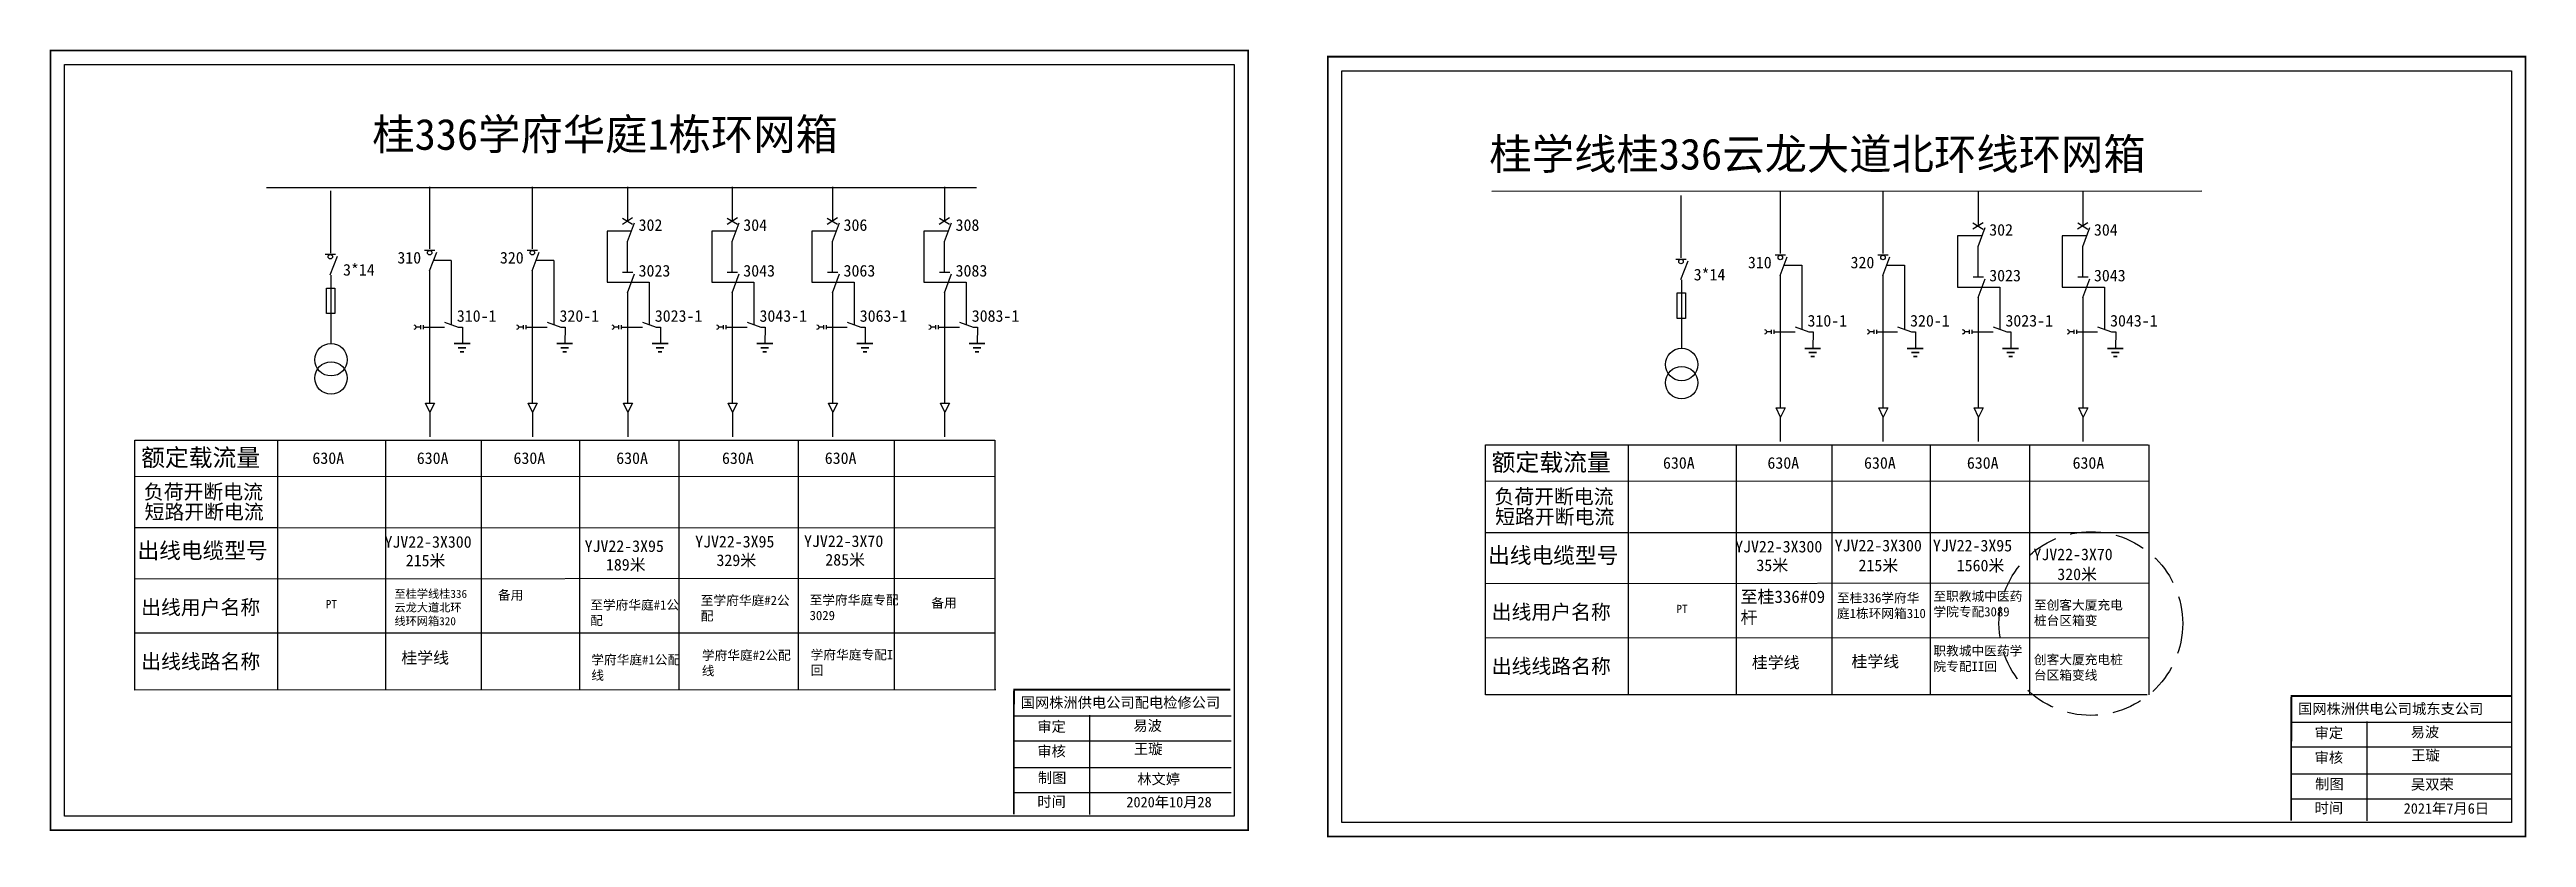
# Model space of a CAD drawing. Extents: x 1290 to 1689, y -280 to -153.
import ezdxf

# ---------------------------------------------------------------- set-up
doc = ezdxf.new("R2010")
doc.units = 0
doc.header["$LTSCALE"] = 0.774411
doc.linetypes.add('CENTER', pattern=[50.8, 31.75, -6.35, 6.35, -6.35])
doc.linetypes.add('DASHED2', pattern=[9.525, 6.35, -3.175])
doc.layers.get('0').update_dxf_attribs({"linetype": 'CONTINUOUS'})
doc.styles.add('HZ', font='')
doc.styles.get("Standard").update_dxf_attribs({"font": '', "height": 2.5})
doc.styles.add('STYLE1', font='txt.shx', dxfattribs={"height": 2.6})
doc.styles.add('字体', font='simkai_0.ttf', dxfattribs={"height": 2.5})
doc.styles.get('HZ').set_extended_font_data('SimSun')
doc.styles.get('Standard').set_extended_font_data('SimSun')

msp = doc.modelspace()

# ---------------------------------------------------------------- linework, layer by layer
for p, q in [((1351.59, -175.43), (1351.59, -185.44)), ((1368.12, -175.43), (1368.12, -185.44)), ((1383.47, -175.43), (1383.47, -180.97)), ((1400.33, -175.43), (1400.33, -180.97)), ((1416.47, -175.43), (1416.47, -180.97)), ((1434.52, -175.43), (1434.52, -180.97)), ((1335.6, -176.09), (1335.6, -186.1)), ((1553.1, -176.85), (1553.1, -186.87)), ((1569.1, -176.19), (1569.1, -186.2)), ((1585.63, -176.19), (1585.63, -186.2)), ((1600.98, -176.19), (1600.98, -181.73)), ((1617.84, -176.19), (1617.84, -181.73)), ((1382.62, -180.47), (1384.28, -181.47)), ((1399.48, -180.47), (1401.14, -181.47)), ((1415.62, -180.47), (1417.28, -181.47)), ((1433.67, -180.47), (1435.33, -181.47)), ((1600.13, -181.23), (1601.79, -182.24)), ((1616.99, -181.23), (1618.65, -182.24)), ((1334.77, -186.31), (1336.43, -186.31)), ((1350.76, -185.64), (1352.42, -185.64)), ((1367.29, -185.64), (1368.95, -185.64)), ((1552.27, -187.07), (1553.93, -187.07)), ((1568.27, -186.41), (1569.93, -186.41)), ((1584.8, -186.41), (1586.45, -186.41)), ((1335.67, -189.65), (1335.67, -200.68)), ((1351.58, -188.96), (1351.59, -210.28)), ((1368.11, -188.96), (1368.12, -210.28)), ((1553.18, -190.41), (1553.18, -201.44)), ((1569.08, -189.73), (1569.1, -211.05)), ((1585.61, -189.73), (1585.63, -211.05)), ((1383.46, -192.31), (1383.47, -210.28)), ((1400.32, -192.31), (1400.33, -210.28)), ((1416.46, -192.31), (1416.47, -210.28)), ((1434.5, -192.31), (1434.52, -210.28)), ((1600.96, -193.08), (1600.98, -211.05)), ((1617.82, -193.08), (1617.84, -211.05)), ((1356.86, -198.03), (1356.86, -200.66)), ((1373.39, -198.03), (1373.38, -200.66)), ((1388.74, -198.03), (1388.74, -200.66)), ((1405.6, -198.03), (1405.59, -200.66)), ((1421.74, -198.03), (1421.74, -200.66)), ((1439.79, -198.03), (1439.78, -200.66)), ((1574.37, -198.8), (1574.36, -201.43)), ((1590.89, -198.8), (1590.89, -201.43)), ((1606.25, -198.8), (1606.24, -201.43)), ((1623.11, -198.8), (1623.1, -201.43)), ((1350.92, -210.27), (1352.38, -210.27)), ((1351.62, -211.75), (1350.93, -210.27)), ((1352.38, -210.27), (1351.62, -211.75)), ((1367.44, -210.27), (1368.91, -210.27)), ((1368.14, -211.75), (1367.46, -210.27)), ((1368.91, -210.27), (1368.14, -211.75)), ((1382.8, -210.27), (1384.26, -210.27)), ((1383.5, -211.75), (1382.81, -210.27)), ((1384.26, -210.27), (1383.5, -211.75)), ((1399.65, -210.27), (1401.12, -210.27)), ((1400.35, -211.75), (1399.67, -210.27)), ((1401.12, -210.27), (1400.35, -211.75)), ((1415.8, -210.27), (1417.27, -210.27)), ((1416.5, -211.75), (1415.82, -210.27)), ((1417.27, -210.27), (1416.5, -211.75)), ((1433.84, -210.27), (1435.31, -210.27)), ((1434.54, -211.75), (1433.86, -210.27)), ((1435.31, -210.27), (1434.54, -211.75)), ((1568.42, -211.04), (1569.89, -211.04)), ((1569.12, -212.51), (1568.44, -211.04)), ((1569.89, -211.04), (1569.12, -212.51)), ((1584.95, -211.04), (1586.42, -211.04)), ((1585.65, -212.51), (1584.97, -211.04)), ((1586.42, -211.04), (1585.65, -212.51)), ((1600.3, -211.04), (1601.77, -211.04)), ((1601, -212.51), (1600.32, -211.04)), ((1601.77, -211.04), (1601, -212.51)), ((1617.16, -211.04), (1618.63, -211.04)), ((1617.86, -212.51), (1617.18, -211.04)), ((1618.63, -211.04), (1617.86, -212.51)), ((1304.11, -256.5), (1304.12, -216.22)), ((1304.12, -216.22), (1442.63, -216.22)), ((1327.11, -216.41), (1327.11, -256.48)), ((1344.5, -216.41), (1344.5, -256.47)), ((1359.9, -216.41), (1359.9, -256.47)), ((1375.73, -216.41), (1375.73, -256.47)), ((1391.73, -216.22), (1391.73, -256.47)), ((1410.92, -216.22), (1410.92, -256.47)), ((1426.37, -216.22), (1426.37, -256.47)), ((1442.62, -216.22), (1442.62, -256.47)), ((1521.62, -257.26), (1521.63, -216.99)), ((1521.63, -216.99), (1628.35, -216.99)), ((1544.62, -217.17), (1544.62, -257.24)), ((1562, -217.17), (1562, -257.24)), ((1577.4, -217.17), (1577.4, -257.24)), ((1593.23, -217.17), (1593.23, -257.24)), ((1609.24, -216.99), (1609.24, -257.23)), ((1628.43, -216.99), (1628.43, -257.23)), ((1304.14, -222.08), (1442.62, -222.03)), ((1521.65, -222.84), (1628.51, -222.79)), ((1304.18, -230.32), (1327.21, -230.32)), ((1327.29, -230.32), (1442.62, -230.37)), ((1521.69, -231.09), (1544.72, -231.09)), ((1544.8, -231.09), (1628.51, -231.13)), ((1442.62, -238.5), (1304.14, -238.64)), ((1628.51, -239.26), (1521.65, -239.4)), ((1442.62, -247.34), (1304.11, -247.33)), ((1628.35, -248.11), (1521.62, -248.1)), ((1442.78, -256.47), (1304.12, -256.48)), ((1628.19, -257.23), (1521.63, -257.24))]:
    msp.add_line(p, q)
at = {"linetype": 'Continuous'}
for p, q in [((1325.31, -175.57), (1439.65, -175.54)), ((1522.67, -176.13), (1637.01, -176.1)), ((1335.58, -189.63), (1336.73, -186.6)), ((1351.58, -188.96), (1352.72, -185.94)), ((1352.23, -187.27), (1355.07, -187.27)), ((1355.07, -187.29), (1355.08, -197.62)), ((1368.11, -188.96), (1369.25, -185.94)), ((1368.75, -187.27), (1371.6, -187.27)), ((1371.6, -187.29), (1371.6, -197.62)), ((1553.09, -190.39), (1554.24, -187.36)), ((1569.08, -189.73), (1570.23, -186.7)), ((1585.61, -189.73), (1586.76, -186.7)), ((1569.73, -188.03), (1572.58, -188.03)), ((1572.58, -188.05), (1572.58, -198.39)), ((1586.26, -188.03), (1589.1, -188.03)), ((1589.1, -188.05), (1589.11, -198.39)), ((1353.97, -197.21), (1356.17, -198.03)), ((1356.17, -198.03), (1356.86, -198.03)), ((1370.5, -197.21), (1372.7, -198.03)), ((1372.7, -198.03), (1373.39, -198.03)), ((1385.85, -197.21), (1388.05, -198.03)), ((1388.05, -198.03), (1388.74, -198.03)), ((1402.71, -197.21), (1404.91, -198.03)), ((1404.91, -198.03), (1405.6, -198.03)), ((1418.85, -197.21), (1421.05, -198.03)), ((1421.05, -198.03), (1421.74, -198.03)), ((1436.89, -197.21), (1439.1, -198.03)), ((1439.1, -198.03), (1439.79, -198.03)), ((1571.48, -197.97), (1573.68, -198.8)), ((1573.68, -198.8), (1574.37, -198.8)), ((1588, -197.97), (1590.21, -198.8)), ((1590.21, -198.8), (1590.89, -198.8)), ((1603.36, -197.97), (1605.56, -198.8)), ((1605.56, -198.8), (1606.25, -198.8)), ((1620.21, -197.97), (1622.42, -198.8)), ((1622.42, -198.8), (1623.11, -198.8))]:
    msp.add_line(p, q, dxfattribs=at)
at = {"color": 0, "linetype": 'Continuous'}
for p, q in [((1384.08, -182.57), (1380.15, -182.57)), ((1380.15, -182.57), (1380.15, -190.82)), ((1384.28, -180.45), (1382.62, -181.5)), ((1383.46, -184.27), (1384.6, -181.24)), ((1400.94, -182.57), (1397.01, -182.57)), ((1397.01, -182.57), (1397.01, -190.82)), ((1401.14, -180.45), (1399.48, -181.5)), ((1400.32, -184.27), (1401.46, -181.24)), ((1417.08, -182.57), (1413.15, -182.57)), ((1413.15, -182.57), (1413.15, -190.82)), ((1417.28, -180.45), (1415.62, -181.5)), ((1416.46, -184.27), (1417.61, -181.24)), ((1435.13, -182.57), (1431.19, -182.57)), ((1431.19, -182.57), (1431.19, -190.82)), ((1435.33, -180.45), (1433.66, -181.5)), ((1434.5, -184.27), (1435.65, -181.24)), ((1601.59, -183.34), (1597.66, -183.34)), ((1597.66, -183.34), (1597.66, -191.58)), ((1601.79, -181.22), (1600.12, -182.26)), ((1600.96, -185.03), (1602.11, -182.01)), ((1618.45, -183.34), (1614.51, -183.34)), ((1614.51, -183.34), (1614.51, -191.58)), ((1618.65, -181.22), (1616.98, -182.26)), ((1617.82, -185.03), (1618.97, -182.01)), ((1383.45, -189.17), (1383.45, -184.26)), ((1400.3, -189.17), (1400.3, -184.26)), ((1416.45, -189.17), (1416.45, -184.26)), ((1434.49, -189.17), (1434.49, -184.26)), ((1600.95, -189.94), (1600.95, -185.02)), ((1617.81, -189.94), (1617.81, -185.02)), ((1380.15, -190.82), (1386.95, -190.82)), ((1383.46, -192.49), (1384.6, -189.46)), ((1386.95, -190.82), (1386.96, -197.62)), ((1397.01, -190.82), (1403.81, -190.82)), ((1400.32, -192.49), (1401.46, -189.46)), ((1403.81, -190.82), (1403.81, -197.62)), ((1413.15, -190.82), (1419.95, -190.82)), ((1416.46, -192.49), (1417.61, -189.46)), ((1419.95, -190.82), (1419.96, -197.62)), ((1431.19, -190.82), (1438, -190.82)), ((1434.5, -192.49), (1435.65, -189.46)), ((1438, -190.82), (1438, -197.62)), ((1600.96, -193.25), (1602.11, -190.23)), ((1617.82, -193.25), (1618.97, -190.23)), ((1597.66, -191.58), (1604.46, -191.58)), ((1604.46, -191.58), (1604.46, -198.39)), ((1614.51, -191.58), (1621.32, -191.58)), ((1621.32, -191.58), (1621.32, -198.39)), ((1350.1, -198.03), (1349.41, -198.03)), ((1350.11, -197.71), (1350.11, -198.35)), ((1350.55, -197.71), (1350.55, -198.35)), ((1350.57, -198.03), (1353.97, -198.03)), ((1366.63, -198.03), (1365.94, -198.03)), ((1366.63, -197.71), (1366.63, -198.35)), ((1367.08, -197.71), (1367.08, -198.35)), ((1367.1, -198.03), (1370.5, -198.03)), ((1381.98, -198.03), (1381.3, -198.03)), ((1381.99, -197.71), (1381.99, -198.35)), ((1382.43, -197.71), (1382.43, -198.35)), ((1382.45, -198.03), (1385.85, -198.03)), ((1398.84, -198.03), (1398.15, -198.03)), ((1398.84, -197.71), (1398.84, -198.35)), ((1399.29, -197.71), (1399.29, -198.35)), ((1399.31, -198.03), (1402.71, -198.03)), ((1414.99, -198.03), (1414.3, -198.03)), ((1414.99, -197.71), (1414.99, -198.35)), ((1415.43, -197.71), (1415.43, -198.35)), ((1415.45, -198.03), (1418.85, -198.03)), ((1433.03, -198.03), (1432.34, -198.03)), ((1433.03, -197.71), (1433.03, -198.35)), ((1433.47, -197.71), (1433.47, -198.35)), ((1433.5, -198.03), (1436.89, -198.03)), ((1567.61, -198.8), (1566.92, -198.8)), ((1567.61, -198.47), (1567.61, -199.12)), ((1568.06, -198.47), (1568.06, -199.12)), ((1568.08, -198.8), (1571.48, -198.8)), ((1584.14, -198.8), (1583.45, -198.8)), ((1584.14, -198.47), (1584.14, -199.12)), ((1584.58, -198.47), (1584.58, -199.12)), ((1584.61, -198.8), (1588, -198.8)), ((1599.49, -198.8), (1598.8, -198.8)), ((1599.49, -198.47), (1599.49, -199.12)), ((1599.94, -198.47), (1599.94, -199.12)), ((1599.96, -198.8), (1603.36, -198.8)), ((1616.35, -198.8), (1615.66, -198.8)), ((1616.35, -198.47), (1616.35, -199.12)), ((1616.79, -198.47), (1616.79, -199.12)), ((1616.82, -198.8), (1620.21, -198.8)), ((1445.69, -260.65), (1480.67, -260.65)), ((1457.83, -260.54), (1457.83, -276.55)), ((1651.4, -261.67), (1686.86, -261.67)), ((1663.54, -261.55), (1663.54, -277.56)), ((1445.69, -264.64), (1480.67, -264.64)), ((1651.4, -265.65), (1686.86, -265.65)), ((1445.69, -268.98), (1480.67, -268.98)), ((1651.4, -270), (1686.86, -270)), ((1445.69, -272.97), (1480.67, -272.97)), ((1651.4, -273.98), (1686.86, -273.98))]:
    msp.add_line(p, q, dxfattribs=at)
at = {"color": 0}
for p, q in [((1382.64, -189.17), (1384.3, -189.17)), ((1399.5, -189.17), (1401.16, -189.17)), ((1415.64, -189.17), (1417.3, -189.17)), ((1433.69, -189.17), (1435.35, -189.17)), ((1600.15, -189.93), (1601.81, -189.93)), ((1617.01, -189.93), (1618.67, -189.93))]:
    msp.add_line(p, q, dxfattribs=at)
at = {"linetype": 'CENTER'}
for p, q in [((1351.6, -211.65), (1351.6, -215.69)), ((1368.13, -211.65), (1368.13, -215.69)), ((1383.48, -211.65), (1383.48, -215.69)), ((1400.34, -211.65), (1400.34, -215.69)), ((1416.48, -211.65), (1416.48, -215.69)), ((1434.52, -211.65), (1434.52, -215.69)), ((1569.1, -212.42), (1569.1, -216.46)), ((1585.63, -212.42), (1585.63, -216.46)), ((1600.99, -212.42), (1600.99, -216.46)), ((1617.84, -212.42), (1617.84, -216.46))]:
    msp.add_line(p, q, dxfattribs=at)
at = {"color": 0, "linetype": 'Continuous', "const_width": 0.28}
for points in [[(1290.51, -153.47), (1483.42, -153.47), (1483.42, -279.07), (1290.51, -279.07)], [(1496.22, -154.48), (1689.12, -154.48), (1689.12, -280.09), (1496.22, -280.09)]]:
    msp.add_lwpolyline(points, close=True, dxfattribs=at)
at = {"color": 0, "linetype": 'Continuous'}
for points in [[(1292.78, -155.74), (1481.15, -155.74), (1481.15, -276.8), (1292.78, -276.8)], [(1498.49, -156.75), (1686.86, -156.75), (1686.86, -277.82), (1498.49, -277.82)], [(1334.96, -191.76), (1336.32, -191.76), (1336.32, -195.86), (1334.96, -195.86)], [(1552.47, -192.52), (1553.82, -192.52), (1553.82, -196.63), (1552.47, -196.63)]]:
    msp.add_lwpolyline(points, close=True, dxfattribs=at)
at = {"color": 0, "linetype": 'Continuous', "const_width": 0.28}
for points in [[(1445.57, -256.42), (1480.54, -256.42)], [(1445.69, -256.59), (1445.67, -276.48)], [(1651.27, -257.44), (1686.86, -257.44)], [(1651.4, -257.61), (1651.38, -277.5)]]:
    msp.add_lwpolyline(points, dxfattribs=at)
for centre in [(1335.6, -186.7), (1351.59, -186.04), (1368.12, -186.04), (1553.1, -187.47), (1569.1, -186.81), (1585.63, -186.81)]:
    msp.add_circle(centre, 0.36)
at = {"linetype": 'Continuous'}
for centre in [(1335.71, -203.29), (1553.21, -204.06), (1335.71, -206.23), (1553.21, -206.99)]:
    msp.add_circle(centre, 2.61, dxfattribs=at)
at = {"color": 1, "linetype": 'DASHED2'}
msp.add_circle((1619.11, -245.78), 14.79, dxfattribs=at)
at = {"color": 0, "linetype": 'Continuous'}
for centre in [(1349.09, -198.03), (1365.62, -198.03), (1380.97, -198.03), (1397.83, -198.03), (1413.97, -198.03), (1432.01, -198.03), (1566.59, -198.79), (1583.12, -198.79), (1598.47, -198.79), (1615.33, -198.79)]:
    msp.add_arc(centre, 0.325, 268.8681, 90.9872, dxfattribs=at)
for points in [[(1355.49, -200.56), (1355.49, -200.82), (1358.12, -200.56), (1358.12, -200.82)], [(1357.46, -201.48), (1357.46, -201.21), (1356.15, -201.48), (1356.15, -201.21)], [(1356.48, -201.87), (1356.48, -202.13), (1357.13, -201.87), (1357.13, -202.13)], [(1372.02, -200.56), (1372.02, -200.82), (1374.64, -200.56), (1374.64, -200.82)], [(1373.99, -201.48), (1373.99, -201.21), (1372.68, -201.48), (1372.68, -201.21)], [(1373, -201.87), (1373, -202.13), (1373.66, -201.87), (1373.66, -202.13)], [(1387.37, -200.56), (1387.37, -200.82), (1390, -200.56), (1390, -200.82)], [(1389.34, -201.48), (1389.34, -201.21), (1388.03, -201.48), (1388.03, -201.21)], [(1388.36, -201.87), (1388.36, -202.13), (1389.01, -201.87), (1389.01, -202.13)], [(1404.23, -200.56), (1404.23, -200.82), (1406.86, -200.56), (1406.86, -200.82)], [(1406.2, -201.48), (1406.2, -201.21), (1404.89, -201.48), (1404.89, -201.21)], [(1405.21, -201.87), (1405.21, -202.13), (1405.87, -201.87), (1405.87, -202.13)], [(1420.37, -200.56), (1420.37, -200.82), (1423, -200.56), (1423, -200.82)], [(1422.34, -201.48), (1422.34, -201.21), (1421.03, -201.48), (1421.03, -201.21)], [(1421.36, -201.87), (1421.36, -202.13), (1422.01, -201.87), (1422.01, -202.13)], [(1438.42, -200.56), (1438.42, -200.82), (1441.04, -200.56), (1441.04, -200.82)], [(1440.39, -201.48), (1440.39, -201.21), (1439.07, -201.48), (1439.07, -201.21)], [(1439.4, -201.87), (1439.4, -202.13), (1440.06, -201.87), (1440.06, -202.13)], [(1573, -201.32), (1573, -201.59), (1575.62, -201.32), (1575.62, -201.59)], [(1574.97, -202.24), (1574.97, -201.98), (1573.65, -202.24), (1573.65, -201.98)], [(1573.98, -202.64), (1573.98, -202.9), (1574.64, -202.64), (1574.64, -202.9)], [(1589.53, -201.32), (1589.53, -201.59), (1592.15, -201.32), (1592.15, -201.59)], [(1591.49, -202.24), (1591.49, -201.98), (1590.18, -202.24), (1590.18, -201.98)], [(1590.51, -202.64), (1590.51, -202.9), (1591.17, -202.64), (1591.17, -202.9)], [(1604.88, -201.32), (1604.88, -201.59), (1607.5, -201.32), (1607.5, -201.59)], [(1606.85, -202.24), (1606.85, -201.98), (1605.53, -202.24), (1605.53, -201.98)], [(1605.86, -202.64), (1605.86, -202.9), (1606.52, -202.64), (1606.52, -202.9)], [(1621.74, -201.32), (1621.74, -201.59), (1624.36, -201.32), (1624.36, -201.59)], [(1623.71, -202.24), (1623.71, -201.98), (1622.39, -202.24), (1622.39, -201.98)], [(1622.72, -202.64), (1622.72, -202.9), (1623.38, -202.64), (1623.38, -202.9)]]:
    msp.add_trace(points)

# ---------------------------------------------------------------- texts
at = {"color": 0}
for s, p in [('302', (1385.24, -182.53)), ('304', (1402.1, -182.53)), ('306', (1418.25, -182.53)), ('308', (1436.29, -182.53)), ('302', (1602.75, -183.3)), ('304', (1619.61, -183.3)), ('3023', (1385.24, -189.89)), ('3043', (1402.1, -189.89)), ('3063', (1418.25, -189.89)), ('3083', (1436.29, -189.89)), ('3023', (1602.75, -190.66)), ('3043', (1619.61, -190.66))]:
    msp.add_text(s, height=1.875, dxfattribs=at).set_placement(p)
for s, p in [('310', (1346.39, -187.79)), ('320', (1362.91, -187.79)), ('310', (1563.89, -188.56)), ('320', (1580.42, -188.56)), ('3*14', (1337.64, -189.74)), ('3*14', (1555.15, -190.51)), ('310-1', (1355.97, -197.17)), ('320-1', (1372.5, -197.17)), ('3023-1', (1387.85, -197.17)), ('3043-1', (1404.71, -197.17)), ('3063-1', (1420.85, -197.17)), ('3083-1', (1438.89, -197.17)), ('310-1', (1573.48, -197.94)), ('320-1', (1590, -197.94)), ('3023-1', (1605.36, -197.94)), ('3043-1', (1622.21, -197.94)), ('630A', (1332.71, -220.07)), ('630A', (1349.52, -220.07)), ('630A', (1365.09, -220.07)), ('630A', (1381.64, -220.07)), ('630A', (1398.67, -220.07)), ('630A', (1415.22, -220.07)), ('630A', (1550.21, -220.84)), ('630A', (1567.03, -220.84)), ('630A', (1582.59, -220.84)), ('630A', (1599.15, -220.84)), ('630A', (1616.17, -220.84)), ('YJV22-3X300', (1344.32, -233.56)), ('215米', (1347.74, -236.55)), ('YJV22-3X95', (1376.55, -234.24)), ('189米', (1379.98, -237.23)), ('YJV22-3X95', (1394.35, -233.52)), ('329米', (1397.78, -236.51)), ('YJV22-3X70', (1411.88, -233.44)), ('285米', (1415.31, -236.43)), ('YJV22-3X300', (1561.83, -234.32)), ('35米', (1565.25, -237.32)), ('YJV22-3X300', (1577.86, -234.15)), ('215米', (1581.7, -237.35)), ('YJV22-3X95', (1593.68, -234.16)), ('1560米', (1597.52, -237.36)), ('YJV22-3X70', (1609.87, -235.57)), ('320米', (1613.71, -238.77)), ('桂学线', (1347.03, -252.22)), ('桂学线', (1564.53, -252.98)), ('桂学线', (1580.56, -252.81))]:
    msp.add_text(s, height=1.875).set_placement(p)
at = {"style": 'HZ'}
for s, height, p in [('额定载流量', 2.812, (1305.12, -220.44)), ('额定载流量', 2.812, (1522.62, -221.21)), ('负荷开断电流', 2.344, (1305.56, -225.73)), ('短路开断电流', 2.344, (1305.68, -228.96)), ('负荷开断电流', 2.344, (1523.07, -226.49)), ('短路开断电流', 2.344, (1523.18, -229.73)), ('出线电缆型号', 2.564, (1304.53, -235.3)), ('出线电缆型号', 2.564, (1522.04, -236.07)), ('出线用户名称', 2.344, (1305.12, -244.33)), ('出线用户名称', 2.344, (1522.62, -245.09)), ('出线线路名称', 2.344, (1305.13, -253.06)), ('出线线路名称', 2.344, (1522.63, -253.82))]:
    msp.add_text(s, height=height, dxfattribs=at).set_placement(p)
at = {"linetype": 'Continuous', "char_height": 5, "attachment_point": 1, "style": '字体'}
for s, insert, width in [('{\\fSimSun|b0|i0|c134|p2;桂}336{\\fSimSun|b0|i0|c134|p2;学府华庭}1{\\fSimSun|b0|i0|c134|p2;栋环网箱}', (1342.36, -164.48), 99.6277), ('{\\fSimSun|b0|i0|c134|p2;桂学线桂}336{\\fSimSun|b0|i0|c134|p2;云龙大道北环线环网箱}', (1522.26, -167.66), 131.3772)]:
    msp.add_mtext(s, dxfattribs=dict(at, insert=insert, width=width))
at = {"color": 1, "linetype": 'Continuous', "attachment_point": 1, "style": 'STYLE1'}
for s, insert, char_height, width in [('{\\fSimSun|b0|i0|c134|p2;\\C7;PT}', (1334.86, -241.99), 1.3201, 11.8756), ('{\\fSimSun|b0|i0|c134|p2;\\C7;至桂学线桂\\fKaiTi_GB2312|b0|i0|c134|p49;336云龙大道北环线环网箱320}', (1345.92, -240.33), 1.3201, 11.8756), ('{\\fSimSun|b0|i0|c134|p2;\\C7;备用}', (1362.58, -240.43), 1.5, 11.8756), ('{\\fSimSun|b0|i0|c134|p2;\\C256;至学府华庭\\fKaiTi_GB2312|b0|i0|c134|p49;#1\\fSimSun|b0|i0|c134|p2;公配}', (1377.45, -242.02), 1.5, 14.3657), ('{\\fSimSun|b0|i0|c134|p2;\\C256;至学府华庭\\fKaiTi_GB2312|b0|i0|c134|p49;#2\\fSimSun|b0|i0|c134|p2;公配}', (1395.25, -241.29), 1.5, 14.3657), ('{\\fSimSun|b0|i0|c134|p2;\\C256;至\\C0;学府华庭专配3029}', (1412.78, -241.22), 1.5, 14.3657), ('{\\fSimSun|b0|i0|c134|p2;\\C7;备用}', (1432.38, -241.7), 1.5, 11.8756), ('{\\fSimSun|b0|i0|c134|p2;\\C7;PT}', (1552.37, -242.76), 1.3201, 11.8756), ('{\\fSimSun|b0|i0|c134|p2;\\C7;至\\C256;桂\\fKaiTi_GB2312|b0|i0|c134|p49;336\\fSimSun|b0|i0|c134|p2;#09杆}', (1562.7, -240.46), 2, 14.6271), ('{\\fSimSun|b0|i0|c134|p2;\\C7;至\\C256;桂\\fKaiTi_GB2312|b0|i0|c134|p49;336\\fSimSun|b0|i0|c134|p2;学府华庭\\fKaiTi_GB2312|b0|i0|c134|p49;1\\fSimSun|b0|i0|c134|p2;栋环网箱310}', (1578.22, -240.89), 1.5, 15.2099), ('{\\fSimSun|b0|i0|c134|p2;\\C7;至\\C256;职教城中医药学院专配3089}', (1593.76, -240.62), 1.5, 16.0173), ('{\\fSimSun|b0|i0|c134|p2;\\C7;至\\C0;创客大厦充电桩台区箱变}', (1609.94, -242.03), 1.5, 16.0173), ('{\\fSimSun|b0|i0|c134|p2;\\C256;学府华庭\\fKaiTi_GB2312|b0|i0|c134|p49;#1\\fSimSun|b0|i0|c134|p2;公配\\C7;线}', (1377.62, -250.85), 1.5, 14.3657), ('{\\fSimSun|b0|i0|c134|p2;\\C256;学府华庭\\fKaiTi_GB2312|b0|i0|c134|p49;#2\\fSimSun|b0|i0|c134|p2;公配\\C7;线}', (1395.42, -250.13), 1.5, 14.3657), ('{\\fSimSun|b0|i0|c134|p2;\\C0;学府华庭专配I回}', (1412.95, -250.05), 1.5, 14.3657), ('{\\fSimSun|b0|i0|c134|p2;\\C256;职教城中医药学院专配II回}', (1593.76, -249.42), 1.5, 16.0173), ('{\\fSimSun|b0|i0|c134|p2;\\C0;创客大厦充电桩台区箱变线}', (1609.94, -250.83), 1.5, 16.0173)]:
    msp.add_mtext(s, dxfattribs=dict(at, insert=insert, char_height=char_height, width=width))
at = {"color": 0, "linetype": 'Continuous', "attachment_point": 1, "style": '字体'}
for s, insert, char_height, width in [('国网株洲供电公司配电检修公司', (1446.77, -257.65), 1.6824, 45.9968), ('国网株洲供电公司城东支公司', (1652.48, -258.66), 1.6824, 45.9968), ('\\f\uffbfﾬￌﾣﾤ_GB2312|b0|i0|c134|p49;审定', (1449.45, -261.53), 1.6824, 13.1575), ('易波', (1464.92, -261.37), 1.682, 13.1575), ('\\f\uffbfﾬￌﾣﾤ_GB2312|b0|i0|c134|p49;审定', (1655.15, -262.54), 1.6824, 13.1575), ('易波', (1670.62, -262.39), 1.682, 13.1575), ('\\f\uffbfﾬￌﾣﾤ_GB2312|b0|i0|c134|p49;审核', (1449.45, -265.49), 1.6824, 13.1575), ('王璇', (1465.01, -265.12), 1.682, 13.1575), ('\\f\uffbfﾬￌﾣﾤ_GB2312|b0|i0|c134|p49;审核', (1655.15, -266.51), 1.6824, 13.1575), ('王璇', (1670.71, -266.14), 1.682, 13.1575), ('\\f\uffbfﾬￌﾣﾤ_GB2312|b0|i0|c134|p49;制图', (1449.54, -269.77), 1.6824, 13.1575), ('林文婷', (1465.55, -269.99), 1.682, 13.1575), ('\\f\uffbfﾬￌﾣﾤ_GB2312|b0|i0|c134|p49;制图', (1655.24, -270.78), 1.6824, 13.1575), ('吴双荣', (1670.67, -270.83), 1.682, 13.1575), ('\\f\uffbfﾬￌﾣﾤ_GB2312|b0|i0|c134|p49;时间', (1449.45, -273.62), 1.6824, 13.1575), ('2020年10月28', (1463.79, -273.69), 1.682, 24.6096), ('\\f\uffbfﾬￌﾣﾤ_GB2312|b0|i0|c134|p49;时间', (1655.15, -274.64), 1.6824, 13.1575), ('2021年7月6日', (1669.49, -274.71), 1.682, 24.6096)]:
    msp.add_mtext(s, dxfattribs=dict(at, insert=insert, char_height=char_height, width=width))

doc.saveas('drawing.dxf')
